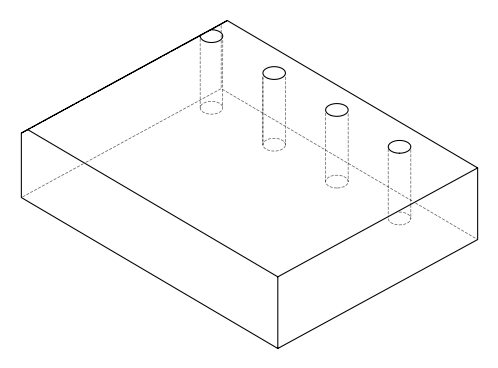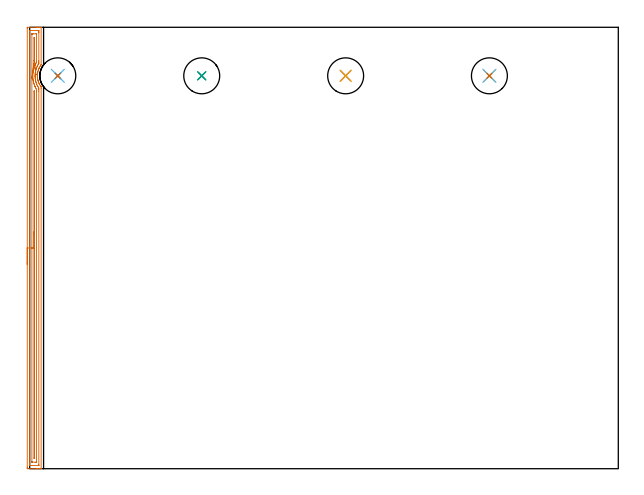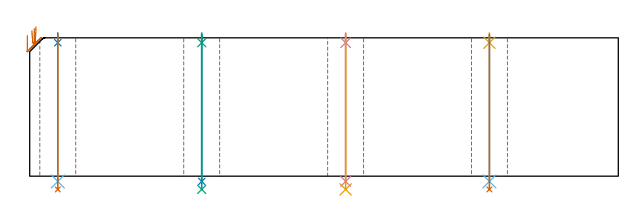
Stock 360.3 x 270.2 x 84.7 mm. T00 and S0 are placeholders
(PLAN: 13 operations, 9 tool changes, 12 min)
(1 AREA_MILL | FG_CHAMFER_SURFACE | UGT0205_001 | 8.8 min | 9768 mm3)
(2 SPOT_DRILL | STEP1HOLE | NXT0321_9005460120000 | 0.05 min | 182 mm3)
(3 SPOT_DRILL_1 | STEP1HOLE_1 | NXT0321_9005460120000 | 0.05 min | 184 mm3)
(4 SPOT_DRILL_2 | STEP1HOLE_2 | NXT0321_9005460120000 | 0.05 min | 181 mm3)
(5 SPOT_DRILL_3 | STEP1HOLE_3 | NXT0321_9005460120000 | 0.05 min | 183 mm3)
(6 DRILL_THROUGH_HOLE_INTO_CENTER | STEP1HOLE | NXT0301_065 | 0.36 min | 5722 mm3)
(7 DRILL_TO_ENLARGE_THROUGH_HOLE | STEP1HOLE | UGT0301_053 | 0.38 min | 26238 mm3)
(8 DRILL_THROUGH_HOLE_INTO_CENTER_1 | STEP1HOLE_1 | NXT0301_065 | 0.36 min | 5723 mm3)
(9 DRILL_TO_ENLARGE_THROUGH_HOLE_1 | STEP1HOLE_1 | UGT0301_053 | 0.38 min | 26260 mm3)
(10 DRILL_THROUGH_HOLE_INTO_CENTER_2 | STEP1HOLE_2 | NXT0301_065 | 0.36 min | 5716 mm3)
(11 DRILL_TO_ENLARGE_THROUGH_HOLE_2 | STEP1HOLE_2 | UGT0301_053 | 0.38 min | 26265 mm3)
(12 DRILL_THROUGH_HOLE_INTO_CENTER_3 | STEP1HOLE_3 | NXT0301_065 | 0.36 min | 5719 mm3)
(13 DRILL_TO_ENLARGE_THROUGH_HOLE_3 | STEP1HOLE_3 | UGT0301_053 | 0.38 min | 26265 mm3)
(TOOL UGT0205_001 | Chamfer Mill 20 x 3 x 45 deg. | D20 FL50 Z2)
(TOOL NXT0321_9005460120000 | NC Spot Drill, 142deg, 12mm, Carbide, Uncoated | D12 PA142 FL30 Z2)
(TOOL NXT0301_065 | Carbide Drill 9.4mm [860.1-0940-075A1-MM 2214] | D9.4 PA140 FL98 Z2)
(TOOL UGT0301_053 | Twist Drill 22 mm | D22 PA118 FL150 Z2)
(OP 1 AREA_MILL)
G17 G21 G94 G90
T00 M6
G54
G17 G0 G90 X-1.5 Y125.1 S1061 M3
G43 Z94.7 H0
Z86.2
G94 G1 Y125.138 Z85.328 F250.
Y125.252 Z84.463
Y125.441 Z83.612
Y125.703 Z82.78
Y126.037 Z81.974
Y126.44 Z81.2
Y126.908 Z80.464
Y127.44 Z79.772
Y128.029 Z79.129
Y128.672 Z78.54
Y129.364 Z78.008
Y130.1 Z77.54
Y130.874 Z77.137
Y131.68 Z76.803
Y132.512 Z76.541
Y133.364 Z76.352
Y134.228 Z76.238
Y135.1 Z76.2
Y269.579
X-1.498 Y269.909 Z76.201
X-1.494 Y270.19 Z76.204
X-1.176 Y270.2 Z76.522
X4.059 Z81.753
X4.591 Z82.288
X4.931 Z82.627
X5.464 Z83.16
X5.803 Z83.498
X6.483 Z84.182
X6.747 Z84.447
X6.875 Y270.198 Z84.567
X6.997 Y270.19 Z84.688
X7. Y270.026 Z84.7
Y247.233 Z84.699
X6.995 Y247.225 Z84.695
X6.95 Y247.164 Z84.65
X6.688 Y246.794 Z84.387
X6.624 Y246.703 Z84.324
X6.341 Y246.271 Z84.041
X6.033 Y245.739 Z83.731
X5.886 Y245.453 Z83.583
X5.847 Y245.378 Z83.545
X5.803 Y245.285 Z83.502
X5.715 Y245.094 Z83.415
X5.675 Y245.007 Z83.373
X5.641 Y244.934 Z83.34
X5.455 Y244.485 Z83.153
X5.294 Y244.04 Z82.991
X5.147 Y243.592 Z82.845
X5.028 Y243.139 Z82.727
X4.929 Y242.699 Z82.628
X4.848 Y242.254 Z82.546
X4.786 Y241.807 Z82.481
X4.746 Y241.415 Z82.443
X4.741 Y241.36 Z82.437
X4.734 Y241.22 Z82.426
X4.714 Y240.914 Z82.412
X4.704 Y240.467 Z82.398
X4.716 Y240.021 Z82.413
X4.727 Y239.873 Z82.419
X4.729 Y239.831 Z82.423
X4.737 Y239.732 Z82.428
X4.745 Y239.573 Z82.441
X4.785 Y239.198 Z82.48
X4.792 Y239.128 Z82.489
X4.858 Y238.681 Z82.555
X4.917 Y238.361 Z82.617
X4.941 Y238.235 Z82.641
X5.035 Y237.829 Z82.735
X5.141 Y237.424 Z82.841
X5.166 Y237.342 Z82.865
X5.222 Y237.173 Z82.921
X5.294 Y236.965 Z82.987
X5.317 Y236.894 Z83.011
X5.48 Y236.449 Z83.176
X5.671 Y236. Z83.367
X5.803 Y235.714 Z83.502
X5.847 Y235.624 Z83.543
X5.878 Y235.556 Z83.576
X6. Y235.322 Z83.7
X6.032 Y235.261 Z83.732
X6.384 Y234.663 Z84.082
X6.545 Y234.418 Z84.244
X6.646 Y234.264 Z84.345
X6.924 Y233.872 Z84.622
X6.949 Y233.837 Z84.648
X6.994 Y233.77 Z84.692
X7. Y232.943 Z84.7
Y0.17
X7.005 Y0.01 Z84.695
X6.875 Y0.002 Z84.567
X6.747 Y0. Z84.447
X6.483 Z84.183
X5.803 Z83.498
X4.591 Z82.288
X4.059 Z81.753
X-1.095 Z76.602
X-1.176 Y0.001 Z76.522
X-1.494 Y0.01 Z76.204
X-1.498 Y0.291 Z76.201
X-1.5 Y0.621 Z76.2
Y0.953
Y135.1
X-0.086 Z77.614
X-0.085 Y267.792 Z77.615
X-0.083 Y268.127 Z77.617
X-0.082 Y268.168 Z77.618
X-0.08 Y268.183 Z77.62
X-0.067 Y268.19 Z77.633
X0.038 Y268.195 Z77.738
X0.172 Y268.199 Z77.872
X4.931 Y268.2 Z82.631
X5.407 Y268.198 Z83.107
X5.544 Y268.193 Z83.244
X5.57 Y268.191 Z83.27
X5.579 Y268.144 Z83.279
X5.582 Y268.018 Z83.282
X5.584 Y267.792 Z83.284
X5.586 Y267.121 Z83.286
Y266.899
Y249.698
X5.585 Y249.028 Z83.285
X5.582 Y248.361 Z83.282
X5.579 Y248.134 Z83.279
X5.572 Y248.055 Z83.272
X5.08 Y247.24 Z82.78
X4.931 Y246.979 Z82.631
X4.717 Y246.566 Z82.417
X4.612 Y246.347 Z82.312
X4.435 Y245.961 Z82.135
X4.22 Y245.453 Z81.92
X4.192 Y245.385 Z81.892
X4.173 Y245.336 Z81.873
X4.059 Y245.015 Z81.759
X3.946 Y244.675 Z81.646
X3.911 Y244.56 Z81.611
X3.748 Y243.984 Z81.448
X3.67 Y243.666 Z81.37
X3.579 Y243.264 Z81.279
X3.486 Y242.773 Z81.186
X3.462 Y242.631 Z81.162
X3.445 Y242.508 Z81.145
X3.37 Y241.879 Z81.07
X3.353 Y241.709 Z81.053
X3.303 Y240.986 Z81.003
X3.297 Y240.901 Z80.997
X3.294 Y240.487 Z80.994
X3.301 Y240.092 Z81.001
X3.305 Y239.97 Z81.005
X3.357 Y239.198 Z81.057
X3.365 Y239.107 Z81.065
X3.376 Y239.004 Z81.076
X3.475 Y238.305 Z81.175
X3.539 Y237.943 Z81.239
X3.651 Y237.411 Z81.351
X3.81 Y236.772 Z81.51
X3.885 Y236.518 Z81.585
X4.059 Y235.983 Z81.759
X4.174 Y235.664 Z81.874
X4.188 Y235.624 Z81.888
X4.277 Y235.4 Z81.977
X4.575 Y234.731 Z82.275
X4.931 Y234.021 Z82.631
X5.035 Y233.837 Z82.735
X5.326 Y233.349 Z83.026
X5.576 Y232.944 Z83.276
X5.583 Y232.275 Z83.283
X5.586 Y231.157 Z83.286
X5.585 Y2.408 Z83.285
X5.583 Y2.073 Z83.283
X5.582 Y2.032 Z83.282
X5.58 Y2.017 Z83.28
X5.567 Y2.01 Z83.267
X5.462 Y2.005 Z83.162
X5.328 Y2.001 Z83.028
X0.569 Y2. Z78.269
X0.093 Y2.002 Z77.793
X-0.044 Y2.007 Z77.656
X-0.07 Y2.009 Z77.63
X-0.079 Y2.056 Z77.621
X-0.083 Y2.182 Z77.617
X-0.084 Y2.408 Z77.616
X-0.086 Y3.079 Z77.614
Y3.301
Y135.1
X1.328 Z79.028
X1.329 Y266.005 Z79.029
X1.33 Y266.119 Z79.03
X1.332 Y266.159 Z79.032
X1.335 Y266.183 Z79.035
X1.348 Y266.19 Z79.048
X1.441 Y266.193 Z79.141
X2.124 Y266.2 Z79.824
X3.869 Y266.199 Z81.569
X4.059 Y266.196 Z81.759
X4.122 Y266.193 Z81.822
X4.164 Y266.188 Z81.864
X4.167 Y266.12 Z81.867
X4.17 Y266.005 Z81.87
X4.171 Y265.89 Z81.871
Y249.142
X4.169 Y249.028 Z81.869
X4.165 Y248.918 Z81.865
X4.156 Y248.818 Z81.856
X4.059 Y248.643 Z81.759
X3.877 Y248.32 Z81.577
X3.776 Y248.134 Z81.476
X3.572 Y247.739 Z81.272
X3.331 Y247.24 Z81.031
X3.285 Y247.139 Z80.985
X3.186 Y246.916 Z80.886
X3.023 Y246.514 Z80.723
X2.958 Y246.347 Z80.658
X2.784 Y245.865 Z80.484
X2.646 Y245.453 Z80.346
X2.568 Y245.193 Z80.268
X2.388 Y244.56 Z80.088
X2.372 Y244.5 Z80.072
X2.314 Y244.265 Z80.014
X2.209 Y243.774 Z79.909
X2.189 Y243.666 Z79.889
X2.077 Y243.015 Z79.777
X2.045 Y242.773 Z79.745
X1.977 Y242.224 Z79.677
X1.944 Y241.879 Z79.644
X1.913 Y241.396 Z79.613
X1.891 Y240.986 Z79.591
X1.88 Y240.537 Z79.58
X1.889 Y240.092 Z79.589
X1.911 Y239.611 Z79.611
X1.939 Y239.198 Z79.639
X1.99 Y238.636 Z79.69
X2.035 Y238.305 Z79.735
X2.143 Y237.587 Z79.843
X2.176 Y237.411 Z79.876
X2.314 Y236.736 Z80.014
X2.367 Y236.518 Z80.067
X2.386 Y236.444 Z80.086
X2.514 Y235.976 Z80.214
X2.619 Y235.624 Z80.319
X2.774 Y235.153 Z80.474
X2.93 Y234.731 Z80.63
X3.186 Y234.094 Z80.886
X3.297 Y233.837 Z80.997
X3.39 Y233.628 Z81.09
X3.738 Y232.944 Z81.438
X4.059 Y232.359 Z81.759
X4.164 Y232.162 Z81.864
X4.168 Y232.05 Z81.868
X4.17 Y231.936 Z81.87
X4.171 Y231.157 Z81.871
Y231.041
Y4.195
X4.17 Y4.081 Z81.87
X4.168 Y4.042 Z81.868
X4.165 Y4.017 Z81.865
X4.152 Y4.01 Z81.852
X4.059 Y4.007 Z81.759
X3.376 Y4. Z81.076
X1.631 Y4.001 Z79.331
X1.441 Y4.004 Z79.141
X1.378 Y4.007 Z79.078
X1.335 Y4.012 Z79.035
X1.333 Y4.08 Z79.033
X1.33 Y4.195 Z79.03
X1.329 Y4.31 Z79.029
X1.328 Y135.1 Z79.028
X2.743 Z80.443
Y231.157
X2.744 Y231.171 Z80.444
X2.748 Y231.248 Z80.448
X2.757 Y230.702 Z80.457
Y6.861
X2.752 Y6.427 Z80.452
X2.749 Y6.332 Z80.449
X2.744 Y6.421 Z80.444
X2.743 Y6.436 Z80.443
Y135.1
Y135.972 Z80.481
Y136.836 Z80.595
Y137.688 Z80.783
Y138.52 Z81.046
Y139.326 Z81.38
Y140.1 Z81.782
Y140.836 Z82.251
Y141.528 Z82.782
Y142.171 Z83.372
Y142.76 Z84.015
Y143.292 Z84.707
Y143.76 Z85.443
Y144.163 Z86.216
Y144.497 Z87.022
Y144.759 Z87.854
Y144.948 Z88.706
Y145.062 Z89.571
Y145.1 Z90.443
G0 Z94.7
X3.798 Y241.192
Z91.57
G1 X3.806 Y241.126 Z90.7
X3.805 Y241.136 Z89.828
X3.795 Y241.222 Z88.96
X3.775 Y241.382 Z88.102
X3.747 Y241.616 Z87.262
X3.71 Y241.921 Z86.446
X3.665 Y242.296 Z85.66
X3.612 Y242.738 Z84.909
X3.551 Y243.243 Z84.2
X3.482 Y243.807 Z83.539
X3.408 Y244.427 Z82.929
X3.327 Y245.097 Z82.376
X3.24 Y245.812 Z81.884
X3.149 Y246.567 Z81.457
X3.054 Y247.356 Z81.097
X2.955 Y248.173 Z80.808
X2.854 Y249.013 Z80.592
X2.751 Y249.867 Z80.451
X2.744 Y249.921 Z80.444
X2.743 Y249.936 Z80.443
Y263.339
X2.748 Y263.773 Z80.448
X2.751 Y263.868 Z80.451
X2.756 Y263.779 Z80.456
X2.757 Y263.764 Z80.457
Y249.921
X2.756 Y249.906 Z80.456
X2.751 Y249.867 Z80.451
X2.643 Y249.004 Z80.382
X2.536 Y248.138 Z80.389
X2.429 Y247.277 Z80.472
X2.323 Y246.425 Z80.63
X2.219 Y245.591 Z80.863
X2.118 Y244.78 Z81.168
X2.021 Y243.998 Z81.543
X1.928 Y243.252 Z81.986
X1.841 Y242.547 Z82.492
X1.759 Y241.888 Z83.058
X1.683 Y241.281 Z83.68
X1.615 Y240.73 Z84.353
X1.554 Y240.239 Z85.071
X1.501 Y239.813 Z85.83
X1.456 Y239.453 Z86.624
X1.42 Y239.164 Z87.446
X1.393 Y238.947 Z88.291
X1.375 Y238.803 Z89.151
G0 Z94.7
M5
M2
(OP 2 SPOT_DRILL)
G17 G21 G94 G90
T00 M6
G54
G17 G0 G90 X17.2 Y240.5 S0 M3
G43 Z94.7 H0
G94 G81 G98 Z81.7 F250. R87.7
G80
M5
M2
(OP 3 SPOT_DRILL_1)
G17 G21 G94 G90
T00 M6
G54
G17 G0 G90 X105.3 Y240.5 S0 M3
G43 Z94.7 H0
G94 G81 G98 Z81.7 F250. R87.7
G80
M5
M2
(OP 4 SPOT_DRILL_2)
G17 G21 G94 G90
T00 M6
G54
G17 G0 G90 X193.4 Y240.5 S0 M3
G43 Z94.7 H0
G94 G81 G98 Z81.7 F250. R87.7
G80
M5
M2
(OP 5 SPOT_DRILL_3)
G17 G21 G94 G90
T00 M6
G54
G17 G0 G90 X281.4 Y240.5 S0 M3
G43 Z94.7 H0
G94 G81 G98 Z81.7 F250. R87.7
G80
M5
M2
(OP 6 DRILL_THROUGH_HOLE_INTO_CENTER)
G17 G21 G94 G90
T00 M6
G54
G17 G0 G90 X17.2 Y240.5 S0 M3
G43 Z94.7 H1
G94 G73 G98 Z-3.211 F250. Q8.791 R86.7
G80
M5
M2
(OP 7 DRILL_TO_ENLARGE_THROUGH_HOLE)
G17 G21 G94 G90
T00 M6
G54
G17 G0 G90 X17.2 Y240.5 S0 M3
G43 Z94.7 H0
G94 G73 G98 Z-8.109 F250. Q18.562 R86.7
G80
M5
M2
(OP 8 DRILL_THROUGH_HOLE_INTO_CENTER_1)
G17 G21 G94 G90
T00 M6
G54
G17 G0 G90 X105.3 Y240.5 S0 M3
G43 Z94.7 H1
G94 G73 G98 Z-3.211 F250. Q8.791 R86.7
G80
M5
M2
(OP 9 DRILL_TO_ENLARGE_THROUGH_HOLE_1)
G17 G21 G94 G90
T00 M6
G54
G17 G0 G90 X105.3 Y240.5 S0 M3
G43 Z94.7 H0
G94 G73 G98 Z-8.109 F250. Q18.562 R86.7
G80
M5
M2
(OP 10 DRILL_THROUGH_HOLE_INTO_CENTER_2)
G17 G21 G94 G90
T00 M6
G54
G17 G0 G90 X193.4 Y240.5 S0 M3
G43 Z94.7 H1
G94 G73 G98 Z-3.211 F250. Q8.791 R86.7
G80
M5
M2
(OP 11 DRILL_TO_ENLARGE_THROUGH_HOLE_2)
G17 G21 G94 G90
T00 M6
G54
G17 G0 G90 X193.4 Y240.5 S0 M3
G43 Z94.7 H0
G94 G73 G98 Z-8.109 F250. Q18.562 R86.7
G80
M5
M2
(OP 12 DRILL_THROUGH_HOLE_INTO_CENTER_3)
G17 G21 G94 G90
T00 M6
G54
G17 G0 G90 X281.4 Y240.5 S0 M3
G43 Z94.7 H1
G94 G73 G98 Z-3.211 F250. Q8.791 R86.7
G80
M5
M2
(OP 13 DRILL_TO_ENLARGE_THROUGH_HOLE_3)
G17 G21 G94 G90
T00 M6
G54
G17 G0 G90 X281.4 Y240.5 S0 M3
G43 Z94.7 H0
G94 G73 G98 Z-8.109 F250. Q18.562 R86.7
G80
M5
M2
